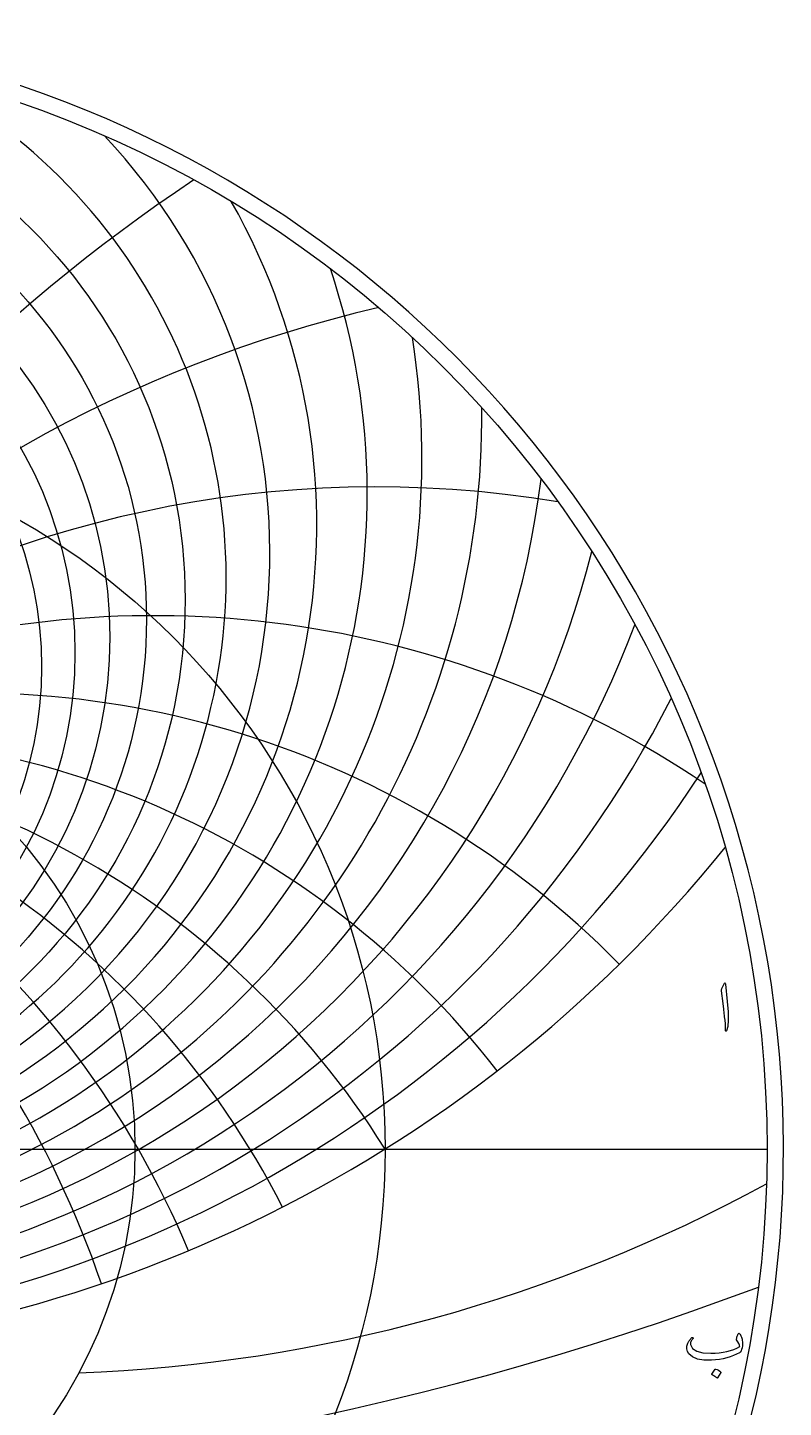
# Model space of a CAD drawing. Header units: millimetres. Extents: x -80 to 80, y -80 to 82.
# Drawn here: x 26.2 to 80.4, y -18.5 to 80.3 of the extents above; entities that cross this region are included whole.
import ezdxf

# ---------------------------------------------------------------- set-up
doc = ezdxf.new("R2010")
doc.units = ezdxf.units.MM
for name, color, linetype in [('CUT_OUTER', 1, 'Continuous'), ('ENGRAVE', 7, 'Continuous'), ('ENGRAVE_FINE', 8, 'Continuous'), ('TEXT', 5, 'Continuous')]:
    doc.layers.add(name, color=color, linetype=linetype)

msp = doc.modelspace()

# ---------------------------------------------------------------- linework, layer by layer
at = {"layer": 'CUT_OUTER'}
msp.add_arc((-0.0002, -0.0002), 80.3699, 149.413866, 87.803582, dxfattribs=at)
at = {"layer": 'ENGRAVE'}
msp.add_lwpolyline([(-79.2, 0), (79.2, 0)], dxfattribs=at)
for centre, radius in [((0, 0), 79.2), ((0, 35.5415), 29.6347), ((0, 0), 51.8435), ((0, 0), 33.9362)]:
    msp.add_circle(centre, radius, dxfattribs=at)
for centre, radius, start, end in [((0, 42.6886), 43.5935, 136.755025, 43.244975), ((0, 55.7419), 63.49, 187.023563, 352.976437), ((0, -32.3954), 61.1327, 32, 148), ((0, -32.3954), 61.1327, 32, 148), ((0, 82.9669), 97.8328, 218.84522, 321.15478), ((25.6677, 95.7931), 111.9058, 272.172808, 298.555968)]:
    msp.add_arc(centre, radius, start, end, dxfattribs=at)
at = {"layer": 'ENGRAVE_FINE'}
for centre, radius in [((0, 39.3358), 37.5254), ((0, 37.9264), 34.7555), ((0, 36.6672), 32.1315), ((0, 34.5354), 27.2493)]:
    msp.add_circle(centre, radius, dxfattribs=at)
for centre, radius, start, end in [((0, 40.9152), 40.4628, 116.571732, 63.428268), ((105.885, -32.3954), 122.2654, 123.635556, 171.212829), ((105.885, -32.3954), 122.2654, 123.635556, 171.212829), ((0, 44.6848), 46.9483, 150.410733, 29.589267), ((0, 46.9391), 50.5643, 161.418489, 18.581511), ((72.8551, -32.3954), 95.1056, 103.039689, 168.083589), ((72.8551, -32.3954), 95.1056, 103.039689, 168.083589), ((0, 49.495), 54.4869, 170.889161, 9.110839), ((0, 52.4066), 58.7721, 179.330047, 0.669953), ((51.2964, -32.3954), 79.8031, 80.682156, 164.76813), ((51.2964, -32.3954), 79.8031, 80.682156, 164.76813), ((0, 59.5879), 68.7293, 194.145933, 345.854067), ((-35.295, -32.3954), 70.59, 18.800401, 123.997775), ((-35.295, -32.3954), 70.59, 18.800401, 123.997775), ((35.295, -32.3954), 70.59, 56.002225, 161.199599), ((35.295, -32.3954), 70.59, 56.002225, 161.199599), ((0, 64.057), 74.6047, 200.815648, 339.184352), ((-22.2505, -32.3954), 65.0561, 22.705937, 135.460343), ((-22.2505, -32.3954), 65.0561, 22.705937, 135.460343), ((22.2505, -32.3954), 65.0561, 44.539657, 157.294063), ((22.2505, -32.3954), 65.0561, 44.539657, 157.294063), ((0, 69.2977), 81.2667, 207.116681, 332.883319), ((-10.7793, -32.3954), 62.0758, 27.057329, 142.266342), ((-10.7793, -32.3954), 62.0758, 27.057329, 142.266342), ((10.7793, -32.3954), 62.0758, 37.733658, 152.942671), ((10.7793, -32.3954), 62.0758, 37.733658, 152.942671), ((0, 75.5094), 88.9171, 213.110895, 326.889105), ((0, 199.0281), 223.2031, 249.38669, 290.61331)]:
    msp.add_arc(centre, radius, start, end, dxfattribs=at)
at = {"layer": 'TEXT'}
for points in [[(76.0922, 11.7875), (76.14, 11.88), (76.1784, 11.9124), (76.2074, 11.885), (76.2271, 11.7975), (76.342, 10.5735), (76.4104, 9.8222), (76.4257, 9.222), (76.3879, 8.773), (76.297, 8.4751), (76.2805, 8.4507), (76.2658, 8.4376), (76.253, 8.4357), (76.2421, 8.4451), (76.2333, 8.4598), (76.2271, 8.4788), (76.2233, 8.5023), (76.2221, 8.5301), (76.2221, 8.7464), (76.2121, 8.976), (76.1921, 9.2186), (76.1621, 9.4743), (76.1556, 9.5411), (76.1359, 9.7216), (76.1031, 10.0158), (76.0572, 10.4236), (75.9473, 11.3279), (75.9448, 11.376), (75.9473, 11.4203), (75.9548, 11.4609), (75.9673, 11.4978)], [(77.2354, -13.2278), (77.269, -13.2699), (77.2997, -13.3165), (77.3277, -13.3674), (77.3528, -13.4226), (77.3751, -13.482), (77.3947, -13.545), (77.4114, -13.6119), (77.4253, -13.6824), (77.4434, -13.8242), (77.4477, -13.9647), (77.4384, -14.104), (77.4153, -14.242), (77.3803, -14.365), (77.3353, -14.4643), (77.2804, -14.5399), (77.2154, -14.5917), (77.0093, -14.7007), (76.7908, -14.7978), (76.5597, -14.8831), (76.3161, -14.9565), (76.0601, -15.0173), (75.7915, -15.0651), (75.5105, -15.0998), (75.217, -15.1213), (74.6668, -15.1157), (74.2153, -15.0389), (73.8624, -14.8909), (73.6082, -14.6717), (73.5039, -14.5002), (73.4558, -14.3157), (73.464, -14.118), (73.5283, -13.9073), (73.55, -13.8618), (73.5751, -13.8155), (73.6037, -13.7682), (73.6357, -13.7199), (73.6711, -13.6707), (73.71, -13.6206), (73.7523, -13.5696), (73.7981, -13.5176), (73.8134, -13.5029), (73.8293, -13.4938), (73.8458, -13.4904), (73.863, -13.4926), (73.8746, -13.497), (73.8843, -13.5051), (73.8921, -13.5169), (73.898, -13.5326), (73.9008, -13.5472), (73.8992, -13.5613), (73.8933, -13.5747), (73.883, -13.5875), (73.8402, -13.6384), (73.8018, -13.6912), (73.7678, -13.7458), (73.7381, -13.8023), (73.7178, -13.8564), (73.7069, -13.9085), (73.7053, -13.9588), (73.7131, -14.0072), (73.8693, -14.2898), (74.1628, -14.4881), (74.5937, -14.602), (75.162, -14.6317), (75.4744, -14.6197), (75.7722, -14.5936), (76.0552, -14.5535), (76.3236, -14.4993), (76.5776, -14.4311), (76.8176, -14.3488), (77.0435, -14.2525), (77.2554, -14.1421), (77.2348, -14.039), (77.1879, -13.9248), (77.1149, -13.7992), (77.0156, -13.6625), (77.0125, -13.6493), (77.0131, -13.625), (77.0175, -13.5894), (77.0256, -13.5426), (77.0278, -13.5379), (77.0293, -13.5338), (77.0303, -13.5304), (77.0306, -13.5276), (77.0468, -13.4639), (77.0705, -13.3927), (77.1018, -13.314), (77.1405, -13.2278), (77.1577, -13.2016), (77.1792, -13.1928), (77.2051, -13.2016), (77.2354, -13.2278)], [(75.4918, -15.7708), (75.498, -15.7646), (75.5068, -15.7608), (75.518, -15.7596), (75.5317, -15.7608), (75.6288, -15.8002), (75.7203, -15.8483), (75.8062, -15.9051), (75.8865, -15.9707), (75.8943, -15.9807), (75.8977, -15.9907), (75.8968, -16.0006), (75.8915, -16.0106), (75.6566, -16.3903), (75.6479, -16.3994), (75.6366, -16.4016), (75.6229, -16.3969), (75.6067, -16.3853), (75.5926, -16.3754), (75.5705, -16.3604), (75.5402, -16.3404), (75.5018, -16.3154), (75.4546, -16.2854), (75.3981, -16.2505), (75.3322, -16.2105), (75.2569, -16.1655), (75.247, -16.158), (75.242, -16.1505), (75.242, -16.143), (75.247, -16.1355)]]:
    msp.add_lwpolyline(points, close=True, dxfattribs=at)

doc.saveas('drawing.dxf')
